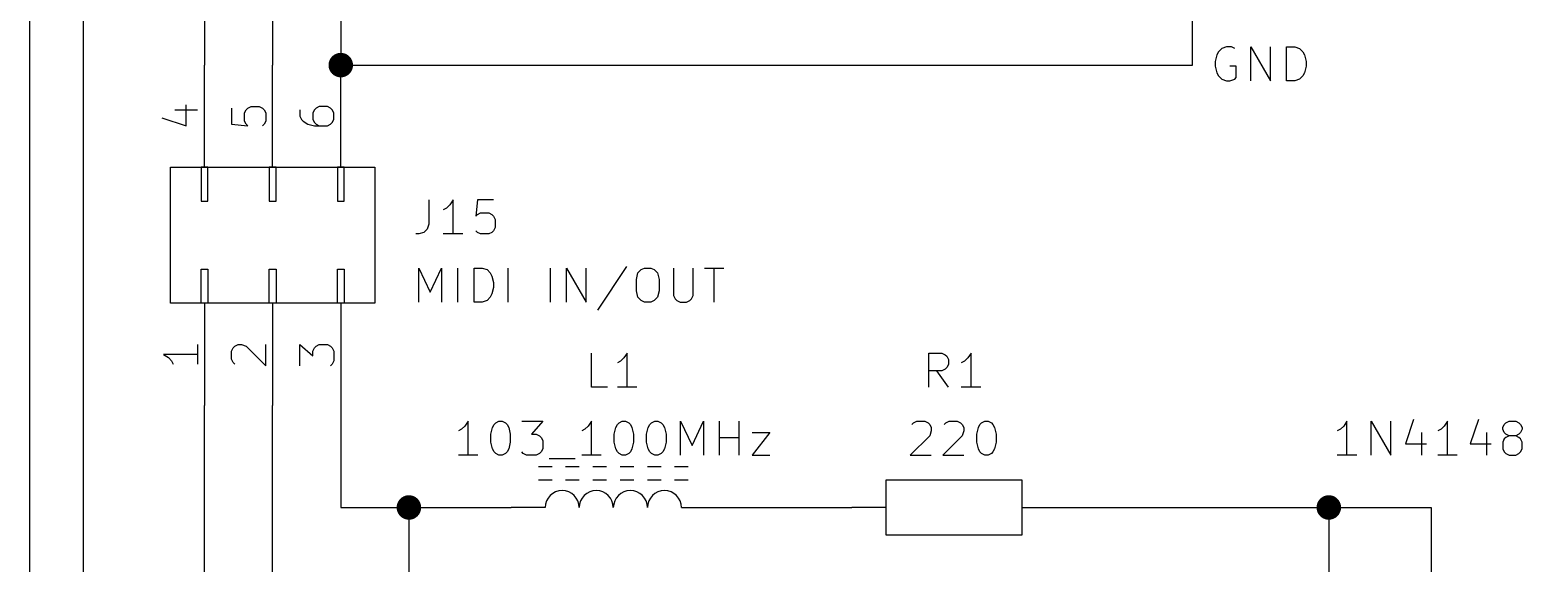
# Model space of a CAD drawing. Extents: x 0.4 to 11.3, y -7.9 to -0.4.
# Drawn here: x 0.394 to 2.584, y -3.232 to -2.448 of the extents above; entities that cross this region are included whole.
import ezdxf

# ---------------------------------------------------------------- set-up
doc = ezdxf.new("R2010")
doc.units = 0
doc.header["$MEASUREMENT"] = 0
for name, color, linetype in [('CYAN2', 4, 'CONTINUOUS'), ('GREEN3', 91, 'CONTINUOUS'), ('LYELLOW', 51, 'CONTINUOUS'), ('RED2', 1, 'CONTINUOUS'), ('RED3', 11, 'CONTINUOUS')]:
    doc.layers.add(name, color=color, linetype=linetype)

msp = doc.modelspace()

# ---------------------------------------------------------------- linework, layer by layer
at = {"layer": 'CYAN2', "linetype": 'CONTINUOUS'}
for p, q in [((2.15, -2.47313), (2.14286, -2.47551)), ((2.15714, -2.47313), (2.15, -2.47313)), ((2.16191, -2.47551), (2.15714, -2.47313)), ((2.18571, -2.52313), (2.18571, -2.47313)), ((2.18571, -2.47313), (2.21428, -2.52313)), ((2.21428, -2.52313), (2.21428, -2.47313)), ((2.23809, -2.52313), (2.23809, -2.47313)), ((2.23809, -2.47313), (2.25, -2.47313)), ((2.25, -2.47313), (2.25714, -2.47551)), ((2.13571, -2.48504), (2.13333, -2.49456)), ((2.13333, -2.49456), (2.13333, -2.5017)), ((2.13809, -2.48028), (2.13571, -2.48504)), ((2.14286, -2.47551), (2.13809, -2.48028)), ((2.25714, -2.47551), (2.26191, -2.48028)), ((2.26191, -2.48028), (2.26429, -2.48504)), ((2.26429, -2.48504), (2.26667, -2.49456)), ((2.26667, -2.49456), (2.26667, -2.5017)), ((2.13333, -2.5017), (2.13571, -2.51122)), ((2.13571, -2.51122), (2.13809, -2.51599)), ((2.13809, -2.51599), (2.14286, -2.52075)), ((2.16428, -2.5017), (2.15476, -2.5017)), ((2.16191, -2.52075), (2.16428, -2.51837)), ((2.16428, -2.51837), (2.16428, -2.5017)), ((2.26191, -2.51599), (2.25714, -2.52075)), ((2.26429, -2.51122), (2.26191, -2.51599)), ((2.26667, -2.5017), (2.26429, -2.51122)), ((2.14286, -2.52075), (2.15, -2.52313)), ((2.15, -2.52313), (2.15476, -2.52313)), ((2.15476, -2.52313), (2.16191, -2.52075)), ((2.25, -2.52313), (2.23809, -2.52313)), ((2.25714, -2.52075), (2.25, -2.52313)), ((0.979004, -2.69813), (0.979004, -2.73385)), ((0.979004, -2.69813), (0.979004, -2.73385)), ((1.00519, -2.71004), (1.00043, -2.71242)), ((1.00519, -2.71004), (1.00043, -2.71242)), ((1.00996, -2.70528), (1.00519, -2.71004)), ((1.00996, -2.70528), (1.00519, -2.71004)), ((1.01472, -2.69813), (1.00996, -2.70528)), ((1.01472, -2.69813), (1.00996, -2.70528)), ((1.01472, -2.74813), (1.01472, -2.69813)), ((1.01472, -2.74813), (1.01472, -2.69813)), ((1.05043, -2.69813), (1.04805, -2.72194)), ((1.05043, -2.69813), (1.04805, -2.72194)), ((1.07424, -2.69813), (1.05043, -2.69813)), ((1.07424, -2.69813), (1.05043, -2.69813)), ((0.979004, -2.73385), (0.976622, -2.74099)), ((0.979004, -2.73385), (0.976622, -2.74099)), ((1.04805, -2.72194), (1.05043, -2.71956)), ((1.04805, -2.72194), (1.05043, -2.71956)), ((1.05043, -2.71956), (1.05519, -2.71718)), ((1.05043, -2.71956), (1.05519, -2.71718)), ((1.05519, -2.71718), (1.0671, -2.71718)), ((1.05519, -2.71718), (1.0671, -2.71718)), ((1.0671, -2.71718), (1.07186, -2.71956)), ((1.0671, -2.71718), (1.07186, -2.71956)), ((1.07186, -2.71956), (1.07424, -2.72194)), ((1.07186, -2.71956), (1.07424, -2.72194)), ((1.07424, -2.72194), (1.07662, -2.7267)), ((1.07424, -2.72194), (1.07662, -2.7267)), ((1.07662, -2.7267), (1.07662, -2.73861)), ((1.07662, -2.7267), (1.07662, -2.73861)), ((0.964717, -2.74813), (0.959957, -2.74813)), ((0.964717, -2.74813), (0.959957, -2.74813)), ((0.971862, -2.74575), (0.964717, -2.74813)), ((0.971862, -2.74575), (0.964717, -2.74813)), ((0.976622, -2.74099), (0.971862, -2.74575)), ((0.976622, -2.74099), (0.971862, -2.74575)), ((1.029, -2.74813), (1.00043, -2.74813)), ((1.029, -2.74813), (1.00043, -2.74813)), ((1.05043, -2.74575), (1.04805, -2.74337)), ((1.05043, -2.74575), (1.04805, -2.74337)), ((1.05519, -2.74813), (1.05043, -2.74575)), ((1.05519, -2.74813), (1.05043, -2.74575)), ((1.0671, -2.74813), (1.05519, -2.74813)), ((1.0671, -2.74813), (1.05519, -2.74813)), ((1.07186, -2.74575), (1.0671, -2.74813)), ((1.07186, -2.74575), (1.0671, -2.74813)), ((1.07424, -2.74337), (1.07186, -2.74575)), ((1.07424, -2.74337), (1.07186, -2.74575)), ((1.07662, -2.73861), (1.07424, -2.74337)), ((1.07662, -2.73861), (1.07424, -2.74337)), ((0.964717, -2.84813), (0.964717, -2.79813)), ((0.964717, -2.79813), (0.981386, -2.83385)), ((0.964717, -2.84813), (0.964717, -2.79813)), ((0.964717, -2.79813), (0.981386, -2.83385)), ((0.981386, -2.83385), (0.998051, -2.79813)), ((0.981386, -2.83385), (0.998051, -2.79813)), ((0.998051, -2.79813), (0.998051, -2.84813)), ((0.998051, -2.79813), (0.998051, -2.84813)), ((1.02186, -2.84813), (1.02186, -2.79813)), ((1.02186, -2.84813), (1.02186, -2.79813)), ((1.04567, -2.84813), (1.04567, -2.79813)), ((1.04567, -2.79813), (1.05757, -2.79813)), ((1.04567, -2.84813), (1.04567, -2.79813)), ((1.04567, -2.79813), (1.05757, -2.79813)), ((1.05757, -2.79813), (1.06472, -2.80051)), ((1.05757, -2.79813), (1.06472, -2.80051)), ((1.06472, -2.80051), (1.06948, -2.80528)), ((1.06472, -2.80051), (1.06948, -2.80528)), ((1.09567, -2.84813), (1.09567, -2.79813)), ((1.09567, -2.84813), (1.09567, -2.79813)), ((1.15757, -2.84813), (1.15757, -2.79813)), ((1.15757, -2.84813), (1.15757, -2.79813)), ((1.18139, -2.84813), (1.18139, -2.79813)), ((1.18139, -2.79813), (1.20996, -2.84813)), ((1.18139, -2.84813), (1.18139, -2.79813)), ((1.18139, -2.79813), (1.20996, -2.84813)), ((1.20996, -2.84813), (1.20996, -2.79813)), ((1.20996, -2.84813), (1.20996, -2.79813)), ((1.26948, -2.79575), (1.22663, -2.86004)), ((1.26948, -2.79575), (1.22663, -2.86004)), ((1.28615, -2.80528), (1.29091, -2.80051)), ((1.28615, -2.80528), (1.29091, -2.80051)), ((1.29091, -2.80051), (1.29567, -2.79813)), ((1.29091, -2.80051), (1.29567, -2.79813)), ((1.29567, -2.79813), (1.3052, -2.79813)), ((1.29567, -2.79813), (1.3052, -2.79813)), ((1.3052, -2.79813), (1.30996, -2.80051)), ((1.3052, -2.79813), (1.30996, -2.80051)), ((1.30996, -2.80051), (1.31472, -2.80528)), ((1.30996, -2.80051), (1.31472, -2.80528)), ((1.33853, -2.79813), (1.33853, -2.83861)), ((1.33853, -2.79813), (1.33853, -2.83861)), ((1.3671, -2.83861), (1.3671, -2.79813)), ((1.3671, -2.83861), (1.3671, -2.79813)), ((1.38377, -2.79813), (1.41234, -2.79813)), ((1.38377, -2.79813), (1.41234, -2.79813)), ((1.39806, -2.84813), (1.39806, -2.79813)), ((1.39806, -2.84813), (1.39806, -2.79813)), ((1.06948, -2.80528), (1.07186, -2.81004)), ((1.06948, -2.80528), (1.07186, -2.81004)), ((1.07186, -2.81004), (1.07424, -2.81956)), ((1.07186, -2.81004), (1.07424, -2.81956)), ((1.07424, -2.81956), (1.07424, -2.8267)), ((1.07424, -2.81956), (1.07424, -2.8267)), ((1.28377, -2.8148), (1.28615, -2.80528)), ((1.28377, -2.8148), (1.28615, -2.80528)), ((1.28377, -2.83146), (1.28377, -2.8148)), ((1.28377, -2.83146), (1.28377, -2.8148)), ((1.31472, -2.80528), (1.3171, -2.8148)), ((1.31472, -2.80528), (1.3171, -2.8148)), ((1.3171, -2.8148), (1.3171, -2.83146)), ((1.3171, -2.8148), (1.3171, -2.83146)), ((1.06472, -2.84575), (1.05757, -2.84813)), ((1.06472, -2.84575), (1.05757, -2.84813)), ((1.06948, -2.84099), (1.06472, -2.84575)), ((1.06948, -2.84099), (1.06472, -2.84575)), ((1.07186, -2.83622), (1.06948, -2.84099)), ((1.07186, -2.83622), (1.06948, -2.84099)), ((1.07424, -2.8267), (1.07186, -2.83622)), ((1.07424, -2.8267), (1.07186, -2.83622)), ((1.28615, -2.84099), (1.28377, -2.83146)), ((1.28615, -2.84099), (1.28377, -2.83146)), ((1.29091, -2.84575), (1.28615, -2.84099)), ((1.29091, -2.84575), (1.28615, -2.84099)), ((1.29567, -2.84813), (1.29091, -2.84575)), ((1.29567, -2.84813), (1.29091, -2.84575)), ((1.30996, -2.84575), (1.3052, -2.84813)), ((1.30996, -2.84575), (1.3052, -2.84813)), ((1.31472, -2.84099), (1.30996, -2.84575)), ((1.31472, -2.84099), (1.30996, -2.84575)), ((1.3171, -2.83146), (1.31472, -2.84099)), ((1.3171, -2.83146), (1.31472, -2.84099)), ((1.33853, -2.83861), (1.34091, -2.84337)), ((1.33853, -2.83861), (1.34091, -2.84337)), ((1.34091, -2.84337), (1.3433, -2.84575)), ((1.34091, -2.84337), (1.3433, -2.84575)), ((1.3433, -2.84575), (1.34806, -2.84813)), ((1.3433, -2.84575), (1.34806, -2.84813)), ((1.35758, -2.84813), (1.36234, -2.84575)), ((1.35758, -2.84813), (1.36234, -2.84575)), ((1.36234, -2.84575), (1.36472, -2.84337)), ((1.36234, -2.84575), (1.36472, -2.84337)), ((1.36472, -2.84337), (1.3671, -2.83861)), ((1.36472, -2.84337), (1.3671, -2.83861)), ((1.05757, -2.84813), (1.04567, -2.84813)), ((1.05757, -2.84813), (1.04567, -2.84813)), ((1.3052, -2.84813), (1.29567, -2.84813)), ((1.3052, -2.84813), (1.29567, -2.84813)), ((1.34806, -2.84813), (1.35758, -2.84813)), ((1.34806, -2.84813), (1.35758, -2.84813)), ((1.21785, -2.97313), (1.21785, -2.92313)), ((1.21785, -2.97313), (1.21785, -2.92313)), ((1.26548, -2.93028), (1.26071, -2.93504)), ((1.26548, -2.93028), (1.26071, -2.93504)), ((1.27024, -2.92313), (1.26548, -2.93028)), ((1.27024, -2.92313), (1.26548, -2.93028)), ((1.27024, -2.97313), (1.27024, -2.92313)), ((1.27024, -2.97313), (1.27024, -2.92313)), ((1.71309, -2.97313), (1.71309, -2.92313)), ((1.71309, -2.92313), (1.73214, -2.92313)), ((1.73214, -2.92313), (1.7369, -2.92551)), ((1.7369, -2.92551), (1.73928, -2.92789)), ((1.73928, -2.92789), (1.74166, -2.93265)), ((1.74166, -2.93265), (1.74166, -2.9398)), ((1.77024, -2.93028), (1.76547, -2.93504)), ((1.775, -2.92313), (1.77024, -2.93028)), ((1.775, -2.97313), (1.775, -2.92313)), ((1.26071, -2.93504), (1.25595, -2.93742)), ((1.26071, -2.93504), (1.25595, -2.93742)), ((1.73214, -2.94932), (1.71309, -2.94932)), ((1.74166, -2.97313), (1.725, -2.94932)), ((1.7369, -2.94694), (1.73214, -2.94932)), ((1.73928, -2.94456), (1.7369, -2.94694)), ((1.74166, -2.9398), (1.73928, -2.94456)), ((1.76547, -2.93504), (1.76071, -2.93742)), ((1.24167, -2.97313), (1.21785, -2.97313)), ((1.24167, -2.97313), (1.21785, -2.97313)), ((1.28452, -2.97313), (1.25595, -2.97313)), ((1.28452, -2.97313), (1.25595, -2.97313)), ((1.78928, -2.97313), (1.76071, -2.97313)), ((2.42424, -3.02075), (2.41234, -3.05646)), ((2.42424, -3.02075), (2.41234, -3.05646)), ((2.51948, -3.02075), (2.50757, -3.05646)), ((2.51948, -3.02075), (2.50757, -3.05646)), ((1.02738, -3.03504), (1.02262, -3.03742)), ((1.02738, -3.03504), (1.02262, -3.03742)), ((1.03215, -3.03028), (1.02738, -3.03504)), ((1.03215, -3.03028), (1.02738, -3.03504)), ((1.03691, -3.02313), (1.03215, -3.03028)), ((1.03691, -3.02313), (1.03215, -3.03028)), ((1.03691, -3.07313), (1.03691, -3.02313)), ((1.03691, -3.07313), (1.03691, -3.02313)), ((1.07024, -3.04218), (1.07262, -3.03265)), ((1.07024, -3.04218), (1.07262, -3.03265)), ((1.07024, -3.05408), (1.07024, -3.04218)), ((1.07024, -3.05408), (1.07024, -3.04218)), ((1.07262, -3.03265), (1.075, -3.02789)), ((1.07262, -3.03265), (1.075, -3.02789)), ((1.075, -3.02789), (1.07738, -3.02551)), ((1.075, -3.02789), (1.07738, -3.02551)), ((1.07738, -3.02551), (1.08214, -3.02313)), ((1.07738, -3.02551), (1.08214, -3.02313)), ((1.08214, -3.02313), (1.08691, -3.02313)), ((1.08214, -3.02313), (1.08691, -3.02313)), ((1.08691, -3.02313), (1.09167, -3.02551)), ((1.08691, -3.02313), (1.09167, -3.02551)), ((1.09167, -3.02551), (1.09405, -3.02789)), ((1.09167, -3.02551), (1.09405, -3.02789)), ((1.09405, -3.02789), (1.09643, -3.03265)), ((1.09405, -3.02789), (1.09643, -3.03265)), ((1.09643, -3.03265), (1.09881, -3.04218)), ((1.09643, -3.03265), (1.09881, -3.04218)), ((1.09881, -3.04218), (1.09881, -3.05408)), ((1.09881, -3.04218), (1.09881, -3.05408)), ((1.11548, -3.02313), (1.14643, -3.02313)), ((1.11548, -3.02313), (1.14643, -3.02313)), ((1.14643, -3.02313), (1.12976, -3.04218)), ((1.14643, -3.02313), (1.12976, -3.04218)), ((1.12976, -3.04218), (1.13691, -3.04218)), ((1.12976, -3.04218), (1.13691, -3.04218)), ((1.13691, -3.04218), (1.14167, -3.04456)), ((1.13691, -3.04218), (1.14167, -3.04456)), ((1.20833, -3.03504), (1.20357, -3.03742)), ((1.20833, -3.03504), (1.20357, -3.03742)), ((1.21309, -3.03028), (1.20833, -3.03504)), ((1.21309, -3.03028), (1.20833, -3.03504)), ((1.21785, -3.02313), (1.21309, -3.03028)), ((1.21785, -3.02313), (1.21309, -3.03028)), ((1.21785, -3.07313), (1.21785, -3.02313)), ((1.21785, -3.07313), (1.21785, -3.02313)), ((1.25119, -3.04218), (1.25357, -3.03265)), ((1.25119, -3.04218), (1.25357, -3.03265)), ((1.25119, -3.05408), (1.25119, -3.04218)), ((1.25119, -3.05408), (1.25119, -3.04218)), ((1.25357, -3.03265), (1.25595, -3.02789)), ((1.25357, -3.03265), (1.25595, -3.02789)), ((1.25595, -3.02789), (1.25833, -3.02551)), ((1.25595, -3.02789), (1.25833, -3.02551)), ((1.25833, -3.02551), (1.26309, -3.02313)), ((1.25833, -3.02551), (1.26309, -3.02313)), ((1.26309, -3.02313), (1.26785, -3.02313)), ((1.26309, -3.02313), (1.26785, -3.02313)), ((1.26785, -3.02313), (1.27261, -3.02551)), ((1.26785, -3.02313), (1.27261, -3.02551)), ((1.27261, -3.02551), (1.275, -3.02789)), ((1.27261, -3.02551), (1.275, -3.02789)), ((1.275, -3.02789), (1.27738, -3.03265)), ((1.275, -3.02789), (1.27738, -3.03265)), ((1.27738, -3.03265), (1.27976, -3.04218)), ((1.27738, -3.03265), (1.27976, -3.04218)), ((1.27976, -3.04218), (1.27976, -3.05408)), ((1.27976, -3.04218), (1.27976, -3.05408)), ((1.29881, -3.04218), (1.30119, -3.03265)), ((1.29881, -3.04218), (1.30119, -3.03265)), ((1.29881, -3.05408), (1.29881, -3.04218)), ((1.29881, -3.05408), (1.29881, -3.04218)), ((1.30119, -3.03265), (1.30357, -3.02789)), ((1.30119, -3.03265), (1.30357, -3.02789)), ((1.30357, -3.02789), (1.30595, -3.02551)), ((1.30357, -3.02789), (1.30595, -3.02551)), ((1.30595, -3.02551), (1.31071, -3.02313)), ((1.30595, -3.02551), (1.31071, -3.02313)), ((1.31071, -3.02313), (1.31547, -3.02313)), ((1.31071, -3.02313), (1.31547, -3.02313)), ((1.31547, -3.02313), (1.32023, -3.02551)), ((1.31547, -3.02313), (1.32023, -3.02551)), ((1.32023, -3.02551), (1.32261, -3.02789)), ((1.32023, -3.02551), (1.32261, -3.02789)), ((1.32261, -3.02789), (1.325, -3.03265)), ((1.32261, -3.02789), (1.325, -3.03265)), ((1.325, -3.03265), (1.32738, -3.04218)), ((1.325, -3.03265), (1.32738, -3.04218)), ((1.32738, -3.04218), (1.32738, -3.05408)), ((1.32738, -3.04218), (1.32738, -3.05408)), ((1.3488, -3.07313), (1.3488, -3.02313)), ((1.3488, -3.02313), (1.36547, -3.05885)), ((1.3488, -3.07313), (1.3488, -3.02313)), ((1.3488, -3.02313), (1.36547, -3.05885)), ((1.36547, -3.05885), (1.38214, -3.02313)), ((1.36547, -3.05885), (1.38214, -3.02313)), ((1.38214, -3.02313), (1.38214, -3.07313)), ((1.38214, -3.02313), (1.38214, -3.07313)), ((1.40594, -3.07313), (1.40594, -3.02313)), ((1.40594, -3.07313), (1.40594, -3.02313)), ((1.43452, -3.07313), (1.43452, -3.02313)), ((1.43452, -3.07313), (1.43452, -3.02313)), ((1.45357, -3.0398), (1.47976, -3.0398)), ((1.47976, -3.0398), (1.45357, -3.07313)), ((1.45357, -3.0398), (1.47976, -3.0398)), ((1.47976, -3.0398), (1.45357, -3.07313)), ((1.68809, -3.02789), (1.69047, -3.02551)), ((1.69047, -3.02551), (1.69524, -3.02313)), ((1.69524, -3.02313), (1.70714, -3.02313)), ((1.70714, -3.02313), (1.7119, -3.02551)), ((1.7119, -3.02551), (1.71428, -3.02789)), ((1.71428, -3.02789), (1.71667, -3.03265)), ((1.71667, -3.03742), (1.71428, -3.04456)), ((1.71667, -3.03265), (1.71667, -3.03742)), ((1.73571, -3.02789), (1.73809, -3.02551)), ((1.73809, -3.02551), (1.74285, -3.02313)), ((1.74285, -3.02313), (1.75476, -3.02313)), ((1.75476, -3.02313), (1.75952, -3.02551)), ((1.75952, -3.02551), (1.7619, -3.02789)), ((1.7619, -3.02789), (1.76428, -3.03265)), ((1.76428, -3.03742), (1.7619, -3.04456)), ((1.76428, -3.03265), (1.76428, -3.03742)), ((1.78333, -3.04218), (1.78571, -3.03265)), ((1.78333, -3.05408), (1.78333, -3.04218)), ((1.78571, -3.03265), (1.78809, -3.02789)), ((1.78809, -3.02789), (1.79047, -3.02551)), ((1.79047, -3.02551), (1.79523, -3.02313)), ((1.79523, -3.02313), (1.8, -3.02313)), ((1.8, -3.02313), (1.80476, -3.02551)), ((1.80476, -3.02551), (1.80714, -3.02789)), ((1.80714, -3.02789), (1.80952, -3.03265)), ((1.80952, -3.03265), (1.8119, -3.04218)), ((1.8119, -3.04218), (1.8119, -3.05408)), ((2.3171, -3.03504), (2.31234, -3.03742)), ((2.3171, -3.03504), (2.31234, -3.03742)), ((2.32186, -3.03028), (2.3171, -3.03504)), ((2.32186, -3.03028), (2.3171, -3.03504)), ((2.32662, -3.02313), (2.32186, -3.03028)), ((2.32662, -3.02313), (2.32186, -3.03028)), ((2.32662, -3.07313), (2.32662, -3.02313)), ((2.32662, -3.07313), (2.32662, -3.02313)), ((2.36233, -3.07313), (2.36233, -3.02313)), ((2.36233, -3.02313), (2.39091, -3.07313)), ((2.36233, -3.07313), (2.36233, -3.02313)), ((2.36233, -3.02313), (2.39091, -3.07313)), ((2.39091, -3.07313), (2.39091, -3.02313)), ((2.39091, -3.07313), (2.39091, -3.02313)), ((2.43615, -3.0398), (2.43615, -3.07313)), ((2.43615, -3.0398), (2.43615, -3.07313)), ((2.46472, -3.03504), (2.45996, -3.03742)), ((2.46472, -3.03504), (2.45996, -3.03742)), ((2.46948, -3.03028), (2.46472, -3.03504)), ((2.46948, -3.03028), (2.46472, -3.03504)), ((2.47424, -3.02313), (2.46948, -3.03028)), ((2.47424, -3.02313), (2.46948, -3.03028)), ((2.47424, -3.07313), (2.47424, -3.02313)), ((2.47424, -3.07313), (2.47424, -3.02313)), ((2.53138, -3.0398), (2.53138, -3.07313)), ((2.53138, -3.0398), (2.53138, -3.07313)), ((2.55519, -3.03265), (2.55757, -3.02789)), ((2.55519, -3.03265), (2.55757, -3.02789)), ((2.55519, -3.03504), (2.55519, -3.03265)), ((2.55519, -3.03504), (2.55519, -3.03265)), ((2.55757, -3.0398), (2.55519, -3.03504)), ((2.55757, -3.0398), (2.55519, -3.03504)), ((2.55757, -3.02789), (2.55995, -3.02551)), ((2.55757, -3.02789), (2.55995, -3.02551)), ((2.55995, -3.04218), (2.55757, -3.0398)), ((2.55995, -3.04218), (2.55757, -3.0398)), ((2.55995, -3.02551), (2.56472, -3.02313)), ((2.55995, -3.02551), (2.56472, -3.02313)), ((2.56472, -3.04456), (2.55995, -3.04218)), ((2.56472, -3.04456), (2.55995, -3.04218)), ((2.56472, -3.02313), (2.57424, -3.02313)), ((2.56472, -3.02313), (2.57424, -3.02313)), ((2.57424, -3.02313), (2.579, -3.02551)), ((2.57424, -3.02313), (2.579, -3.02551)), ((2.579, -3.04218), (2.57424, -3.04456)), ((2.579, -3.04218), (2.57424, -3.04456)), ((2.579, -3.02551), (2.58138, -3.02789)), ((2.579, -3.02551), (2.58138, -3.02789)), ((2.58138, -3.0398), (2.579, -3.04218)), ((2.58138, -3.0398), (2.579, -3.04218)), ((2.58138, -3.02789), (2.58376, -3.03265)), ((2.58138, -3.02789), (2.58376, -3.03265)), ((2.58376, -3.03504), (2.58138, -3.0398)), ((2.58376, -3.03504), (2.58138, -3.0398)), ((2.58376, -3.03265), (2.58376, -3.03504)), ((2.58376, -3.03265), (2.58376, -3.03504)), ((1.07262, -3.06361), (1.07024, -3.05408)), ((1.07262, -3.06361), (1.07024, -3.05408)), ((1.075, -3.06837), (1.07262, -3.06361)), ((1.075, -3.06837), (1.07262, -3.06361)), ((1.09643, -3.06361), (1.09405, -3.06837)), ((1.09643, -3.06361), (1.09405, -3.06837)), ((1.09881, -3.05408), (1.09643, -3.06361)), ((1.09881, -3.05408), (1.09643, -3.06361)), ((1.14167, -3.04456), (1.14405, -3.04694)), ((1.14167, -3.04456), (1.14405, -3.04694)), ((1.14405, -3.04694), (1.14643, -3.0517)), ((1.14405, -3.04694), (1.14643, -3.0517)), ((1.14643, -3.06361), (1.14405, -3.06837)), ((1.14643, -3.06361), (1.14405, -3.06837)), ((1.14643, -3.0517), (1.14643, -3.06361)), ((1.14643, -3.0517), (1.14643, -3.06361)), ((1.25357, -3.06361), (1.25119, -3.05408)), ((1.25357, -3.06361), (1.25119, -3.05408)), ((1.25595, -3.06837), (1.25357, -3.06361)), ((1.25595, -3.06837), (1.25357, -3.06361)), ((1.27738, -3.06361), (1.275, -3.06837)), ((1.27738, -3.06361), (1.275, -3.06837)), ((1.27976, -3.05408), (1.27738, -3.06361)), ((1.27976, -3.05408), (1.27738, -3.06361)), ((1.30119, -3.06361), (1.29881, -3.05408)), ((1.30119, -3.06361), (1.29881, -3.05408)), ((1.30357, -3.06837), (1.30119, -3.06361)), ((1.30357, -3.06837), (1.30119, -3.06361)), ((1.325, -3.06361), (1.32261, -3.06837)), ((1.325, -3.06361), (1.32261, -3.06837)), ((1.32738, -3.05408), (1.325, -3.06361)), ((1.32738, -3.05408), (1.325, -3.06361)), ((1.40594, -3.04694), (1.43452, -3.04694)), ((1.40594, -3.04694), (1.43452, -3.04694)), ((1.71428, -3.04456), (1.68571, -3.07313)), ((1.7619, -3.04456), (1.73333, -3.07313)), ((1.78571, -3.06361), (1.78333, -3.05408)), ((1.78809, -3.06837), (1.78571, -3.06361)), ((1.80952, -3.06361), (1.80714, -3.06837)), ((1.8119, -3.05408), (1.80952, -3.06361)), ((2.41234, -3.05646), (2.44329, -3.05646)), ((2.41234, -3.05646), (2.44329, -3.05646)), ((2.50757, -3.05646), (2.53852, -3.05646)), ((2.50757, -3.05646), (2.53852, -3.05646)), ((2.55757, -3.04932), (2.55519, -3.05408)), ((2.55757, -3.04932), (2.55519, -3.05408)), ((2.55519, -3.05408), (2.55519, -3.06361)), ((2.55519, -3.05408), (2.55519, -3.06361)), ((2.55519, -3.06361), (2.55757, -3.06837)), ((2.55519, -3.06361), (2.55757, -3.06837)), ((2.55995, -3.04694), (2.55757, -3.04932)), ((2.55995, -3.04694), (2.55757, -3.04932)), ((2.56472, -3.04456), (2.55995, -3.04694)), ((2.56472, -3.04456), (2.55995, -3.04694)), ((2.57424, -3.04456), (2.56472, -3.04456)), ((2.57424, -3.04456), (2.56472, -3.04456)), ((2.579, -3.04694), (2.57424, -3.04456)), ((2.579, -3.04694), (2.57424, -3.04456)), ((2.58138, -3.04932), (2.579, -3.04694)), ((2.58138, -3.04932), (2.579, -3.04694)), ((2.58376, -3.05408), (2.58138, -3.04932)), ((2.58376, -3.05408), (2.58138, -3.04932)), ((2.58138, -3.06837), (2.58376, -3.06361)), ((2.58138, -3.06837), (2.58376, -3.06361)), ((2.58376, -3.06361), (2.58376, -3.05408)), ((2.58376, -3.06361), (2.58376, -3.05408)), ((1.05119, -3.07313), (1.02262, -3.07313)), ((1.05119, -3.07313), (1.02262, -3.07313)), ((1.07738, -3.07075), (1.075, -3.06837)), ((1.07738, -3.07075), (1.075, -3.06837)), ((1.08214, -3.07313), (1.07738, -3.07075)), ((1.08214, -3.07313), (1.07738, -3.07075)), ((1.08691, -3.07313), (1.08214, -3.07313)), ((1.08691, -3.07313), (1.08214, -3.07313)), ((1.09167, -3.07075), (1.08691, -3.07313)), ((1.09167, -3.07075), (1.08691, -3.07313)), ((1.09405, -3.06837), (1.09167, -3.07075)), ((1.09405, -3.06837), (1.09167, -3.07075)), ((1.11786, -3.07075), (1.11548, -3.06837)), ((1.11786, -3.07075), (1.11548, -3.06837)), ((1.12262, -3.07313), (1.11786, -3.07075)), ((1.12262, -3.07313), (1.11786, -3.07075)), ((1.13691, -3.07313), (1.12262, -3.07313)), ((1.13691, -3.07313), (1.12262, -3.07313)), ((1.14167, -3.07075), (1.13691, -3.07313)), ((1.14167, -3.07075), (1.13691, -3.07313)), ((1.14405, -3.06837), (1.14167, -3.07075)), ((1.14405, -3.06837), (1.14167, -3.07075)), ((1.15595, -3.07789), (1.19405, -3.07789)), ((1.15595, -3.07789), (1.19405, -3.07789)), ((1.23214, -3.07313), (1.20357, -3.07313)), ((1.23214, -3.07313), (1.20357, -3.07313)), ((1.25833, -3.07075), (1.25595, -3.06837)), ((1.25833, -3.07075), (1.25595, -3.06837)), ((1.26309, -3.07313), (1.25833, -3.07075)), ((1.26309, -3.07313), (1.25833, -3.07075)), ((1.26785, -3.07313), (1.26309, -3.07313)), ((1.26785, -3.07313), (1.26309, -3.07313)), ((1.27261, -3.07075), (1.26785, -3.07313)), ((1.27261, -3.07075), (1.26785, -3.07313)), ((1.275, -3.06837), (1.27261, -3.07075)), ((1.275, -3.06837), (1.27261, -3.07075)), ((1.30595, -3.07075), (1.30357, -3.06837)), ((1.30595, -3.07075), (1.30357, -3.06837)), ((1.31071, -3.07313), (1.30595, -3.07075)), ((1.31071, -3.07313), (1.30595, -3.07075)), ((1.31547, -3.07313), (1.31071, -3.07313)), ((1.31547, -3.07313), (1.31071, -3.07313)), ((1.32023, -3.07075), (1.31547, -3.07313)), ((1.32023, -3.07075), (1.31547, -3.07313)), ((1.32261, -3.06837), (1.32023, -3.07075)), ((1.32261, -3.06837), (1.32023, -3.07075)), ((1.45357, -3.07313), (1.47976, -3.07313)), ((1.45357, -3.07313), (1.47976, -3.07313)), ((1.68571, -3.07313), (1.71667, -3.07313)), ((1.73333, -3.07313), (1.76428, -3.07313)), ((1.79047, -3.07075), (1.78809, -3.06837)), ((1.79523, -3.07313), (1.79047, -3.07075)), ((1.8, -3.07313), (1.79523, -3.07313)), ((1.80476, -3.07075), (1.8, -3.07313)), ((1.80714, -3.06837), (1.80476, -3.07075)), ((2.34091, -3.07313), (2.31234, -3.07313)), ((2.34091, -3.07313), (2.31234, -3.07313)), ((2.48853, -3.07313), (2.45996, -3.07313)), ((2.48853, -3.07313), (2.45996, -3.07313)), ((2.55757, -3.06837), (2.55995, -3.07075)), ((2.55757, -3.06837), (2.55995, -3.07075)), ((2.55995, -3.07075), (2.56472, -3.07313)), ((2.55995, -3.07075), (2.56472, -3.07313)), ((2.56472, -3.07313), (2.57424, -3.07313)), ((2.56472, -3.07313), (2.57424, -3.07313)), ((2.57424, -3.07313), (2.579, -3.07075)), ((2.57424, -3.07313), (2.579, -3.07075)), ((2.579, -3.07075), (2.58138, -3.06837)), ((2.579, -3.07075), (2.58138, -3.06837))]:
    msp.add_line(p, q, dxfattribs=at)
at = {"layer": 'GREEN3', "linetype": 'CONTINUOUS'}
for p, q in [((0.85, -1.75), (0.85, -2.5)), ((2.1, -2.5), (2.1, -2.05)), ((0.75, -2.25), (0.75, -2.5)), ((0.65, -2.35), (0.65, -2.5)), ((0.85, -2.5), (2.1, -2.5)), ((0.65, -4.3), (0.65, -3)), ((0.75, -4.15), (0.75, -3)), ((0.85, -3), (0.85, -3.15)), ((0.85, -3.15), (0.95, -3.15)), ((0.95, -3.15), (0.95, -3.6)), ((0.95, -3.15), (1.1, -3.15)), ((1.4, -3.15), (1.6, -3.15)), ((1.9, -3.15), (2.3, -3.15)), ((2.3, -3.15), (2.3, -3.25)), ((2.3, -3.15), (2.45, -3.15)), ((2.45, -3.15), (2.45, -3.4))]:
    msp.add_line(p, q, dxfattribs=at)
at = {"layer": 'GREEN3', "const_width": 0.018}
for points in [[(0.841, -2.5, 1), (0.859, -2.5, 1)], [(0.941, -3.15, 1), (0.959, -3.15, 1)], [(2.291, -3.15, 1), (2.309, -3.15, 1)]]:
    msp.add_lwpolyline(points, format="xyb", close=True, dxfattribs=at)
at = {"layer": 'LYELLOW', "linetype": 'CONTINUOUS'}
for p, q in [((0.6, -2.85), (0.6, -2.65)), ((0.6, -2.65), (0.9, -2.65)), ((0.9, -2.65), (0.9, -2.85)), ((0.9, -2.85), (0.6, -2.85))]:
    msp.add_line(p, q, dxfattribs=at)
at = {"layer": 'RED2', "linetype": 'CONTINUOUS'}
for p, q in [((0.393701, -7.8743), (0.393701, -0.393701)), ((0.472441, -7.79556), (0.472441, -0.472441)), ((0.65, -2.65), (0.65, -2.5)), ((0.65, -2.65), (0.65, -2.5)), ((0.75, -2.65), (0.75, -2.5)), ((0.75, -2.65), (0.75, -2.5)), ((0.85, -2.65), (0.85, -2.5)), ((0.85, -2.65), (0.85, -2.5)), ((0.6, -2.85), (0.6, -2.65)), ((0.6, -2.65), (0.9, -2.65)), ((0.645, -2.65), (0.645, -2.7)), ((0.655, -2.65), (0.645, -2.65)), ((0.655, -2.7), (0.655, -2.65)), ((0.745, -2.65), (0.745, -2.7)), ((0.755, -2.65), (0.745, -2.65)), ((0.755, -2.7), (0.755, -2.65)), ((0.845, -2.65), (0.845, -2.7)), ((0.855, -2.65), (0.845, -2.65)), ((0.855, -2.7), (0.855, -2.65)), ((0.9, -2.65), (0.9, -2.85)), ((0.645, -2.7), (0.655, -2.7)), ((0.745, -2.7), (0.755, -2.7)), ((0.845, -2.7), (0.855, -2.7)), ((0.645, -2.85), (0.645, -2.8)), ((0.645, -2.8), (0.655, -2.8)), ((0.655, -2.8), (0.655, -2.85)), ((0.745, -2.85), (0.745, -2.8)), ((0.745, -2.8), (0.755, -2.8)), ((0.755, -2.8), (0.755, -2.85)), ((0.845, -2.85), (0.845, -2.8)), ((0.845, -2.8), (0.855, -2.8)), ((0.855, -2.8), (0.855, -2.85)), ((0.9, -2.85), (0.6, -2.85)), ((0.655, -2.85), (0.645, -2.85)), ((0.65, -2.85), (0.65, -3)), ((0.65, -2.85), (0.65, -3)), ((0.755, -2.85), (0.745, -2.85)), ((0.75, -2.85), (0.75, -3)), ((0.75, -2.85), (0.75, -3)), ((0.855, -2.85), (0.845, -2.85)), ((0.85, -2.85), (0.85, -3)), ((0.85, -2.85), (0.85, -3)), ((1.14, -3.09), (1.16, -3.09)), ((1.18, -3.09), (1.2, -3.09)), ((1.22, -3.09), (1.24, -3.09)), ((1.26, -3.09), (1.28, -3.09)), ((1.3, -3.09), (1.32, -3.09)), ((1.34, -3.09), (1.36, -3.09)), ((1.16, -3.11), (1.14, -3.11)), ((1.2, -3.11), (1.18, -3.11)), ((1.24, -3.11), (1.22, -3.11)), ((1.28, -3.11), (1.26, -3.11)), ((1.32, -3.11), (1.3, -3.11)), ((1.36, -3.11), (1.34, -3.11)), ((1.85, -3.11), (1.65, -3.11)), ((1.65, -3.11), (1.65, -3.19)), ((1.85, -3.19), (1.85, -3.11)), ((1.15, -3.15), (1.1, -3.15)), ((1.15, -3.15), (1.1, -3.15)), ((1.35, -3.15), (1.4, -3.15)), ((1.35, -3.15), (1.4, -3.15)), ((1.65, -3.15), (1.6, -3.15)), ((1.85, -3.15), (1.9, -3.15)), ((1.65, -3.19), (1.85, -3.19))]:
    msp.add_line(p, q, dxfattribs=at)
at = {"layer": 'RED2'}
for centre in [(1.175, -3.15011), (1.225, -3.15011), (1.275, -3.15011), (1.325, -3.15011)]:
    msp.add_arc(centre, 0.025, 0.243618, 179.756, dxfattribs=at)
at = {"layer": 'RED3', "linetype": 'CONTINUOUS'}
for p, q in [((0.623213, -2.58928), (0.623213, -2.55833)), ((0.623213, -2.58928), (0.623213, -2.55833)), ((0.713689, -2.56309), (0.718449, -2.56071)), ((0.713689, -2.56309), (0.718449, -2.56071)), ((0.718449, -2.56071), (0.730354, -2.56071)), ((0.718449, -2.56071), (0.730354, -2.56071)), ((0.730354, -2.56071), (0.735118, -2.56309)), ((0.730354, -2.56071), (0.735118, -2.56309)), ((0.818449, -2.56071), (0.813689, -2.56309)), ((0.818449, -2.56071), (0.813689, -2.56309)), ((0.830354, -2.56071), (0.818449, -2.56071)), ((0.830354, -2.56071), (0.818449, -2.56071)), ((0.835118, -2.56309), (0.830354, -2.56071)), ((0.835118, -2.56309), (0.830354, -2.56071)), ((0.5875, -2.57738), (0.623213, -2.58928)), ((0.5875, -2.57738), (0.623213, -2.58928)), ((0.606547, -2.56547), (0.639878, -2.56547)), ((0.606547, -2.56547), (0.639878, -2.56547)), ((0.689878, -2.56309), (0.689878, -2.5869)), ((0.689878, -2.56309), (0.689878, -2.5869)), ((0.708925, -2.57023), (0.711307, -2.56547)), ((0.708925, -2.57023), (0.711307, -2.56547)), ((0.708925, -2.58214), (0.708925, -2.57023)), ((0.708925, -2.58214), (0.708925, -2.57023)), ((0.711307, -2.5869), (0.708925, -2.58214)), ((0.711307, -2.5869), (0.708925, -2.58214)), ((0.711307, -2.56547), (0.713689, -2.56309)), ((0.711307, -2.56547), (0.713689, -2.56309)), ((0.735118, -2.56309), (0.7375, -2.56547)), ((0.735118, -2.56309), (0.7375, -2.56547)), ((0.7375, -2.56547), (0.739878, -2.57023)), ((0.7375, -2.56547), (0.739878, -2.57023)), ((0.739878, -2.58214), (0.7375, -2.5869)), ((0.739878, -2.58214), (0.7375, -2.5869)), ((0.739878, -2.57023), (0.739878, -2.58214)), ((0.739878, -2.57023), (0.739878, -2.58214)), ((0.789878, -2.56547), (0.789878, -2.575)), ((0.789878, -2.56547), (0.789878, -2.575)), ((0.789878, -2.575), (0.79226, -2.57976)), ((0.789878, -2.575), (0.79226, -2.57976)), ((0.79226, -2.57976), (0.794642, -2.58214)), ((0.79226, -2.57976), (0.794642, -2.58214)), ((0.794642, -2.58214), (0.801783, -2.5869)), ((0.794642, -2.58214), (0.801783, -2.5869)), ((0.811307, -2.56547), (0.808925, -2.57023)), ((0.811307, -2.56547), (0.808925, -2.57023)), ((0.808925, -2.57023), (0.808925, -2.57976)), ((0.808925, -2.57023), (0.808925, -2.57976)), ((0.808925, -2.57976), (0.811307, -2.58452)), ((0.808925, -2.57976), (0.811307, -2.58452)), ((0.813689, -2.56309), (0.811307, -2.56547)), ((0.813689, -2.56309), (0.811307, -2.56547)), ((0.8375, -2.56547), (0.835118, -2.56309)), ((0.8375, -2.56547), (0.835118, -2.56309)), ((0.839878, -2.57023), (0.8375, -2.56547)), ((0.839878, -2.57023), (0.8375, -2.56547)), ((0.8375, -2.58452), (0.839878, -2.57976)), ((0.8375, -2.58452), (0.839878, -2.57976)), ((0.839878, -2.57976), (0.839878, -2.57023)), ((0.839878, -2.57976), (0.839878, -2.57023)), ((0.689878, -2.5869), (0.713689, -2.58928)), ((0.689878, -2.5869), (0.713689, -2.58928)), ((0.713689, -2.58928), (0.711307, -2.5869)), ((0.713689, -2.58928), (0.711307, -2.5869)), ((0.7375, -2.5869), (0.735118, -2.58928)), ((0.7375, -2.5869), (0.735118, -2.58928)), ((0.801783, -2.5869), (0.811307, -2.58928)), ((0.801783, -2.5869), (0.811307, -2.58928)), ((0.811307, -2.58452), (0.813689, -2.5869)), ((0.811307, -2.58452), (0.813689, -2.5869)), ((0.811307, -2.58928), (0.830354, -2.58928)), ((0.811307, -2.58928), (0.830354, -2.58928)), ((0.813689, -2.5869), (0.818449, -2.58928)), ((0.813689, -2.5869), (0.818449, -2.58928)), ((0.830354, -2.58928), (0.835118, -2.5869)), ((0.830354, -2.58928), (0.835118, -2.5869)), ((0.835118, -2.5869), (0.8375, -2.58452)), ((0.835118, -2.5869), (0.8375, -2.58452)), ((0.639878, -2.91071), (0.639878, -2.93928)), ((0.639878, -2.91071), (0.639878, -2.93928)), ((0.694642, -2.91309), (0.699402, -2.91071)), ((0.694642, -2.91309), (0.699402, -2.91071)), ((0.699402, -2.91071), (0.704165, -2.91071)), ((0.699402, -2.91071), (0.704165, -2.91071)), ((0.704165, -2.91071), (0.711307, -2.91309)), ((0.704165, -2.91071), (0.711307, -2.91309)), ((0.739878, -2.94166), (0.739878, -2.91071)), ((0.739878, -2.94166), (0.739878, -2.91071)), ((0.789878, -2.94166), (0.789878, -2.91071)), ((0.789878, -2.91071), (0.808925, -2.92738)), ((0.789878, -2.94166), (0.789878, -2.91071)), ((0.789878, -2.91071), (0.808925, -2.92738)), ((0.813689, -2.91309), (0.818449, -2.91071)), ((0.813689, -2.91309), (0.818449, -2.91071)), ((0.818449, -2.91071), (0.830354, -2.91071)), ((0.818449, -2.91071), (0.830354, -2.91071)), ((0.830354, -2.91071), (0.835118, -2.91309)), ((0.830354, -2.91071), (0.835118, -2.91309)), ((0.639878, -2.925), (0.589878, -2.925)), ((0.589878, -2.925), (0.597024, -2.92976)), ((0.639878, -2.925), (0.589878, -2.925)), ((0.589878, -2.925), (0.597024, -2.92976)), ((0.597024, -2.92976), (0.601783, -2.93452)), ((0.597024, -2.92976), (0.601783, -2.93452)), ((0.601783, -2.93452), (0.604165, -2.93928)), ((0.601783, -2.93452), (0.604165, -2.93928)), ((0.689878, -2.92023), (0.69226, -2.91547)), ((0.689878, -2.92023), (0.69226, -2.91547)), ((0.689878, -2.93214), (0.689878, -2.92023)), ((0.689878, -2.93214), (0.689878, -2.92023)), ((0.69226, -2.9369), (0.689878, -2.93214)), ((0.69226, -2.9369), (0.689878, -2.93214)), ((0.69226, -2.91547), (0.694642, -2.91309)), ((0.69226, -2.91547), (0.694642, -2.91309)), ((0.711307, -2.91309), (0.739878, -2.94166)), ((0.711307, -2.91309), (0.739878, -2.94166)), ((0.808925, -2.92023), (0.811307, -2.91547)), ((0.808925, -2.92023), (0.811307, -2.91547)), ((0.808925, -2.92738), (0.808925, -2.92023)), ((0.808925, -2.92738), (0.808925, -2.92023)), ((0.811307, -2.91547), (0.813689, -2.91309)), ((0.811307, -2.91547), (0.813689, -2.91309)), ((0.835118, -2.91309), (0.8375, -2.91547)), ((0.835118, -2.91309), (0.8375, -2.91547)), ((0.8375, -2.91547), (0.839878, -2.92023)), ((0.8375, -2.91547), (0.839878, -2.92023)), ((0.839878, -2.93452), (0.8375, -2.93928)), ((0.839878, -2.93452), (0.8375, -2.93928)), ((0.839878, -2.92023), (0.839878, -2.93452)), ((0.839878, -2.92023), (0.839878, -2.93452)), ((0.694642, -2.93928), (0.69226, -2.9369)), ((0.694642, -2.93928), (0.69226, -2.9369)), ((0.8375, -2.93928), (0.835118, -2.94166)), ((0.8375, -2.93928), (0.835118, -2.94166))]:
    msp.add_line(p, q, dxfattribs=at)

doc.saveas('drawing.dxf')
